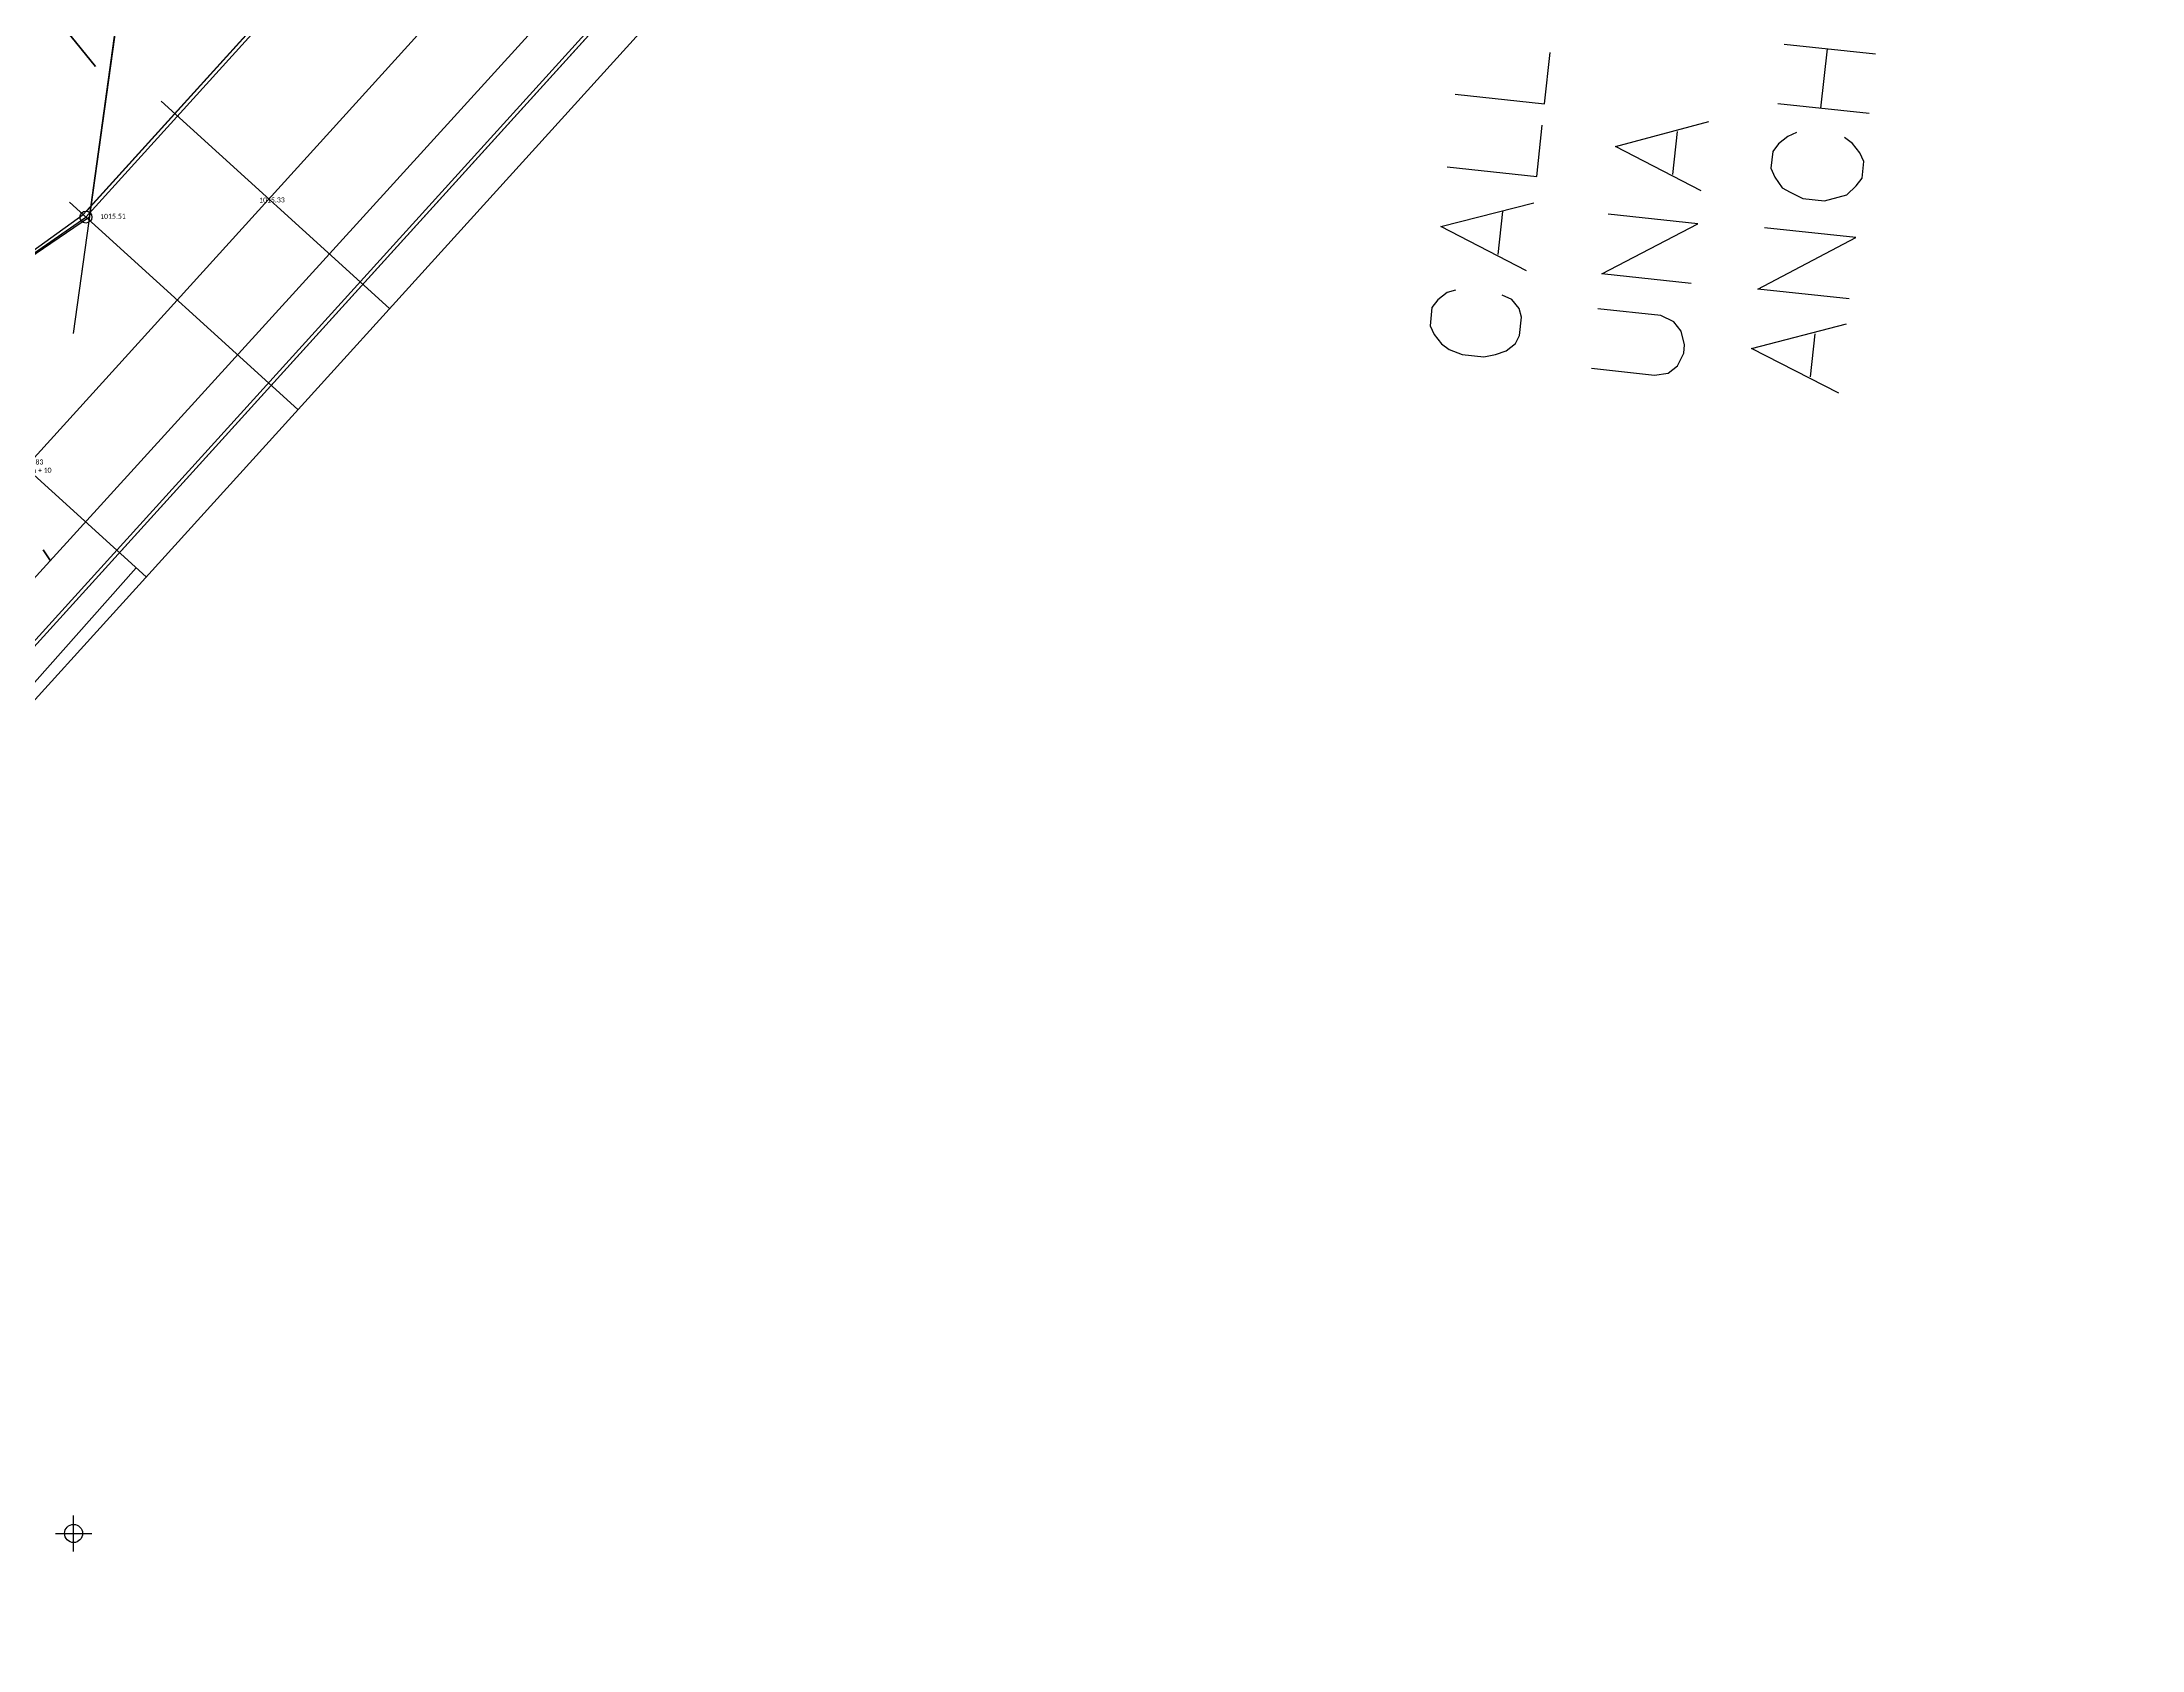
# Model space of a CAD drawing. Header units: metres. Extents: x -977055 to 805873, y -1033982 to 242021.
# Drawn here: x 825.5 to 883.5, y 727.7 to 772.1 of the extents above; entities that cross this region are included whole.
import ezdxf

# ---------------------------------------------------------------- set-up
doc = ezdxf.new("R2010")
doc.units = ezdxf.units.M
for name, color, linetype in [('12-CONDICIONES EXISTENTES', 2, 'Continuous'), ('C-ROAD-SAMP-TEXT', 11, 'Continuous'), ('LOTE 243', 6, 'Continuous'), ('puntos nov 7', 50, 'Continuous'), ('V-NODE', 1, 'Continuous')]:
    doc.layers.add(name, color=color, linetype=linetype)
doc.layers.add('PDF2_area escolar', color=7, linetype='Continuous', true_color=0x989898)
doc.layers.add('PDF_Geometry', color=7, linetype='Continuous', true_color=0x797979)
doc.layers.get('PDF2_area escolar').off()
doc.styles.get("Standard").update_dxf_attribs({"font": 'arial.ttf'})

# ---------------------------------------------------------------- blocks, each defined once
blk = doc.blocks.new('*U274')
at = {"color": 0, "linetype": 'ByBlock', "lineweight": -2, "transparency": 16777216}
for p, q in [((-1, 0), (1, 0)), ((0, -1), (0, 1))]:
    blk.add_line(p, q, dxfattribs=at)
blk.add_circle((0, 0), 0.5, dxfattribs=at)
blk = doc.blocks.new('*U541', base_point=(826.409, 730.942, 1023.18))
at = {"layer": 'V-NODE', "color": 50, "lineweight": -2, "xscale": 0.5, "yscale": 0.5, "zscale": 0.5}
blk.add_blockref('*U274', (826.409, 730.942, 1023.18), dxfattribs=at)
blk = doc.blocks.new('base')
at = {"layer": 'PDF_Geometry', "lineweight": 25, "extrusion": (-0.000787417, 0.063364, 0.99799), "elevation": 0.026}
for points in [[(-314.355, -197.288), (-299.601, -195.681), (-292.744, -194.188), (-282.663, -192.111), (-274.476, -190.361), (-258.037, -185.154), (-248.029, -180.61), (-240.539, -177.71), (-228.643, -174.042), (-222.733, -172.714), (-217.384, -171.04), (-209.935, -169.248), (-202.16, -164.759), (-196.196, -160.284), (-195.073, -159.817), (-178.095, -157.457), (-154.298, -156.614), (-136.667, -154.611), (-124.436, -153.164), (-118.066, -151.474), (-100.79, -146.646), (-80.955, -140.967), (-73.385, -139.328), (-61.694, -135.822), (-40.504, -131.604), (-37.727, -130.872), (-17.661, -129.441), (1.311, -127.461), (21.092, -124.929), (41.006, -122.83), (47.376, -123.458), (63.592, -123.186), (81.402, -124.312), (85.639, -96.072), (88.705, -66.393), (92.811, -40.781), (97.16, -22.386), (100.596, -1.562), (102.483, 8.32), (109.691, 37.361), (117.528, 76.62), (126.217, 115.638), (131.513, 149.592), (134.682, 173.973), (136.916, 195.591), (139.956, 229.678), (141.558, 250.676), (142.614, 271.37), (143.252, 283.21), (147.066, 312.938), (152.58, 355.631), (153.554, 396.042), (150.869, 418.02), (151.777, 438.639), (150.959, 458.028), (151.777, 438.639), (150.869, 418.02), (153.554, 396.042), (152.58, 355.631), (147.066, 312.938), (143.252, 283.21), (142.614, 271.37), (141.558, 250.676), (139.956, 229.678), (136.916, 195.591), (134.682, 173.973), (131.513, 149.592), (126.217, 115.638), (117.528, 76.62), (109.691, 37.361), (102.483, 8.32), (100.596, -1.562), (97.16, -22.386), (92.811, -40.781), (88.705, -66.393), (85.639, -96.072), (81.402, -124.312), (63.592, -123.186), (47.376, -123.458), (41.006, -122.83), (21.092, -124.929), (1.311, -127.461), (-17.661, -129.441), (-37.727, -130.872), (-40.504, -131.604), (-61.694, -135.822), (-73.385, -139.328), (-80.955, -140.967), (-100.79, -146.646), (-118.066, -151.474), (-124.436, -153.164), (-136.667, -154.611), (-154.298, -156.614), (-178.095, -157.457), (-195.073, -159.817), (-196.196, -160.284), (-202.16, -164.759), (-209.935, -169.248), (-217.384, -171.04), (-222.733, -172.714), (-228.643, -174.042), (-240.539, -177.71), (-248.029, -180.61), (-258.037, -185.154), (-274.476, -190.361), (-282.663, -192.111), (-292.744, -194.188), (-299.601, -195.681), (-314.355, -197.288), (-312.178, -178.446), (-309.146, -157.898), (-306.876, -132.899), (-305.823, -118.002), (-298.643, -78.802), (-291.055, -45.077), (-282.252, -15.116), (-275.645, 10.473), (-270.319, 33.898), (-263.825, 63.164), (-258.15, 86.408), (-284.424, 123.888)], [(91.093, 128.17), (91.733, 128.093), (92.016, 130.053), (91.376, 130.13), (91.093, 128.17), (89.215, 126.819), (50.746, 132.753), (49.396, 134.631), (67.752, 253.123), (69.636, 254.519), (108.099, 248.54), (109.45, 246.662)], [(8.56, 202.894), (65.659, 264.226), (104.99, 258.143), (106.869, 259.493), (108.306, 268.733), (119.228, 377.084), (117.811, 447.545)], [(21.256, 245.926), (18.788, 246.224), (18.617, 244.807)], [(12.154, 244.658), (9.64, 244.961)], [(11.164, 246.447), (10.966, 244.801)], [(9.838, 246.606), (12.352, 246.304)], [(21.499, 247.937), (19.031, 248.235), (18.86, 246.818)], [(14.494, 248.689), (16.847, 247.431), (14.263, 246.769)], [(15.273, 248.224), (15.13, 247.035)], [(11.846, 247.106), (12.091, 247.216), (12.347, 247.417), (12.512, 247.629), (12.567, 248.086), (12.457, 248.331), (12.262, 248.633), (12.044, 248.752), (11.695, 248.933), (11.101, 249.005), (10.719, 248.912), (10.479, 248.848), (10.218, 248.601), (10.053, 248.389), (9.998, 247.932), (10.108, 247.687), (10.309, 247.431), (10.521, 247.266)], [(19.344, 250.84), (21.697, 249.583), (19.119, 248.966)], [(20.123, 250.375), (19.98, 249.187)], [(14.803, 251.248), (17.271, 250.951), (14.605, 249.603), (17.073, 249.305)], [(10.455, 251.726), (12.969, 251.423), (10.251, 250.034), (12.765, 249.732)], [(21.307, 251.346), (21.546, 251.41), (21.802, 251.611), (21.967, 251.823), (22.027, 252.325), (21.918, 252.57), (21.717, 252.827), (21.505, 252.991), (21.15, 253.127), (20.556, 253.198), (20.225, 253.145), (19.934, 253.041), (19.678, 252.84), (19.559, 252.623), (19.499, 252.12), (19.562, 251.88), (19.763, 251.624), (20.027, 251.5)], [(17.585, 253.556), (15.848, 253.765), (15.471, 253.718), (15.215, 253.517), (15.034, 253.168), (15.007, 252.939), (15.1, 252.557), (15.301, 252.301), (15.65, 252.12), (17.387, 251.911)], [(10.769, 254.331), (13.167, 253.068), (10.538, 252.411)], [(11.548, 253.866), (11.405, 252.678)]]:
    blk.add_lwpolyline(points, dxfattribs=at)
at = {"layer": 'PDF_Geometry', "color": 109, "lineweight": 50, "true_color": 0x136633, "extrusion": (-0.000787417, 0.063364, 0.99799), "elevation": 0.026}
blk.add_lwpolyline([(58.762, 244.7), (59.928, 243.215)], dxfattribs=at)
at = {"layer": 'PDF_Geometry', "color": 4, "lineweight": 40, "extrusion": (-0.000787417, 0.063364, 0.99799), "elevation": 0.026}
blk.add_lwpolyline([(60.174, 258.348), (60.37, 258.047)], dxfattribs=at)

msp = doc.modelspace()

# ---------------------------------------------------------------- linework, layer by layer
at = {"color": 1, "elevation": 2022.29234}
msp.add_lwpolyline([(826.85026, 767.27004), (874.73821, 1114.15611), (868.36224, 1120.78784), (818.82259, 761.82294), (826.85026, 767.27004)], dxfattribs=at)
at = {"color": 1}
msp.add_lwpolyline([(876.55586, 822.32771), (881.74085, 817.62496), (820.91676, 750.56366), (818.0546, 757.82744), (817.04388, 760.39249), (826.67517, 767.33201), (876.55586, 822.32771)], dxfattribs=at)
at = {"layer": '12-CONDICIONES EXISTENTES', "color": 1}
for points, elevation in [([(833.32471, 813.7176), (826.40196, 764.04952)], 1011.104), ([(832.63553, 808.77304), (826.40196, 764.04952)], 1011.104), ([(832.63553, 808.77304), (826.40196, 764.04952)], 1011.104), ([(832.63553, 808.77304), (826.40196, 764.04952)], 1011.104), ([(832.63553, 808.77304), (826.40196, 764.04952)], 1011.104), ([(832.63553, 808.77304), (826.40196, 764.04952)], 1011.104), ([(832.63553, 808.77304), (826.40196, 764.04952)], 1011.104), ([(832.63553, 808.77304), (826.40196, 764.04952)], 1011.104), ([(832.63553, 808.77304), (826.40196, 764.04952)], 1011.104), ([(828.82612, 770.46231), (835.12942, 764.74527)], 2014.594), ([(818.81181, 761.75049), (826.74925, 767.26483)], 1011.104), ([(826.29758, 767.67448), (832.60088, 761.95744)], 1007.297), ([(821.49282, 763.61305), (828.41121, 757.33813)], 2014.594), ([(828.13714, 757.58671), (821.289, 749.8829)], 2014.594)]:
    msp.add_lwpolyline(points, dxfattribs=dict(at, elevation=elevation))
msp.add_circle((826.74925, 767.26483, 1007.297), 0.16418, dxfattribs=at)
at = {"layer": 'LOTE 243', "elevation": 1007.297}
for points in [[(826.74925, 767.26483), (877.10198, 822.78099)], [(826.77377, 767.44071), (877.00719, 822.82532)], [(820.11976, 754.89465), (876.15051, 816.67107)], [(820.87821, 750.67), (878.42319, 814.11594)], [(820.91676, 750.56366), (878.57126, 814.13034)], [(822.11528, 750.39659), (879.23221, 813.37058)]]:
    msp.add_lwpolyline(points, dxfattribs=at)

# ---------------------------------------------------------------- block references
at = {"layer": 'PDF2_area escolar'}
msp.add_blockref('base', (882.736, 1016.336, 999.038), dxfattribs=at)
at = {"layer": 'puntos nov 7'}
msp.add_blockref('*U541', (826.409, 730.942, 1023.18), dxfattribs=at)

# ---------------------------------------------------------------- texts
at = {"layer": 'C-ROAD-SAMP-TEXT', "color": 11, "linetype": 'Continuous', "lineweight": -3, "char_height": 0.15, "attachment_point": 8, "rotation": 0.5711077}
for s, insert in [('{\\fCalibri|b0|i0|c0|p34;\\H0.91667x;\\C256;1015.51}', (827.49742, 767.21707, 2014.594)), ('{\\fCalibri|b0|i0|c0|p34;\\H0.91667x;\\C256;1015.33}', (831.88404, 767.66576, 2014.594)), ('{\\fCalibri|b0|i0|c0|p34;\\H0.91667x;\\C256;1015.83\\Pestacion + 10}', (825.22509, 760.20488, 2014.594))]:
    msp.add_mtext(s, dxfattribs=dict(at, insert=insert))

doc.saveas('drawing.dxf')
